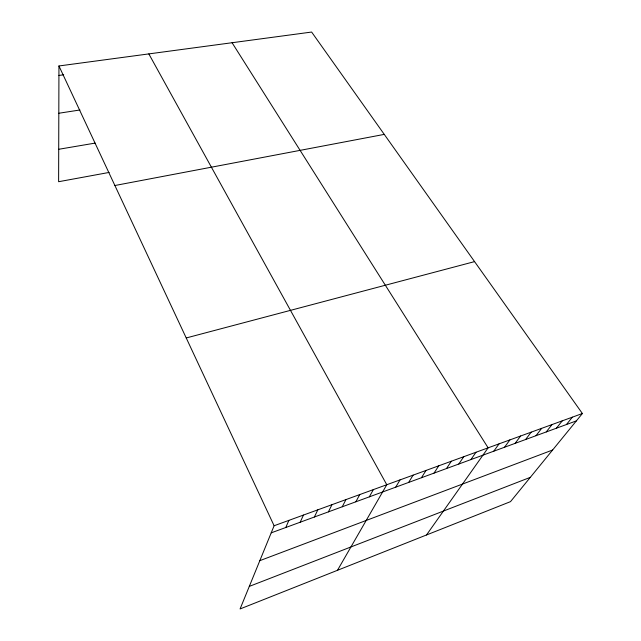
<?xml version="1.0" encoding="UTF-8"?>
<svg xmlns="http://www.w3.org/2000/svg" width="641" height="641" viewBox="0 0 641 641"><rect width="100%" height="100%" fill="white"/><g stroke="black" fill="none" stroke-linecap="round" stroke-linejoin="round"><path stroke-width="0.96" d="M58.948 65.967L274.108 525.748L240.079 608.95L510.508 501.639L582.381 413.517L311.63 32.05L58.948 65.967L58.619 181.715L109.122 172.437M285.798 527.503L288.875 520.372M300.188 522.215L303.441 515.068M314.386 517.007L317.808 509.835M328.4 511.871L331.982 504.675M342.222 506.799L345.956 499.587M355.859 501.791L359.745 494.572M369.32 496.855L373.358 489.612M337.486 570.298L386.779 484.724L148.832 53.9M395.713 487.168L400.032 479.901M408.654 482.425L413.108 475.141M421.433 477.737L426.017 470.446M434.045 473.106L438.756 465.807M446.497 468.539L451.336 461.224M458.796 464.028L463.755 456.704M470.935 459.573L476.015 452.242M426.497 534.971L488.122 447.835L232.074 42.731M493.778 451.192L499.075 443.852M504.515 447.258L509.899 439.91M515.124 443.364L520.604 436.008M525.612 439.51L531.189 432.154M535.988 435.704L541.661 428.348M546.252 431.938L552.013 424.574M556.404 428.22L562.245 420.849M566.436 424.534L572.365 417.163M249.301 586.395L530.315 477.345M259.829 560.659L552.622 450.006M271.199 532.855L576.371 420.889M274.108 525.748L582.381 413.517M186.235 337.959L474.564 261.616M114.891 185.513L384.263 134.386M58.708 149.281L95.108 143.103M58.812 113.249L79.949 109.988M58.924 75.446L63.715 74.781"/></g></svg>
